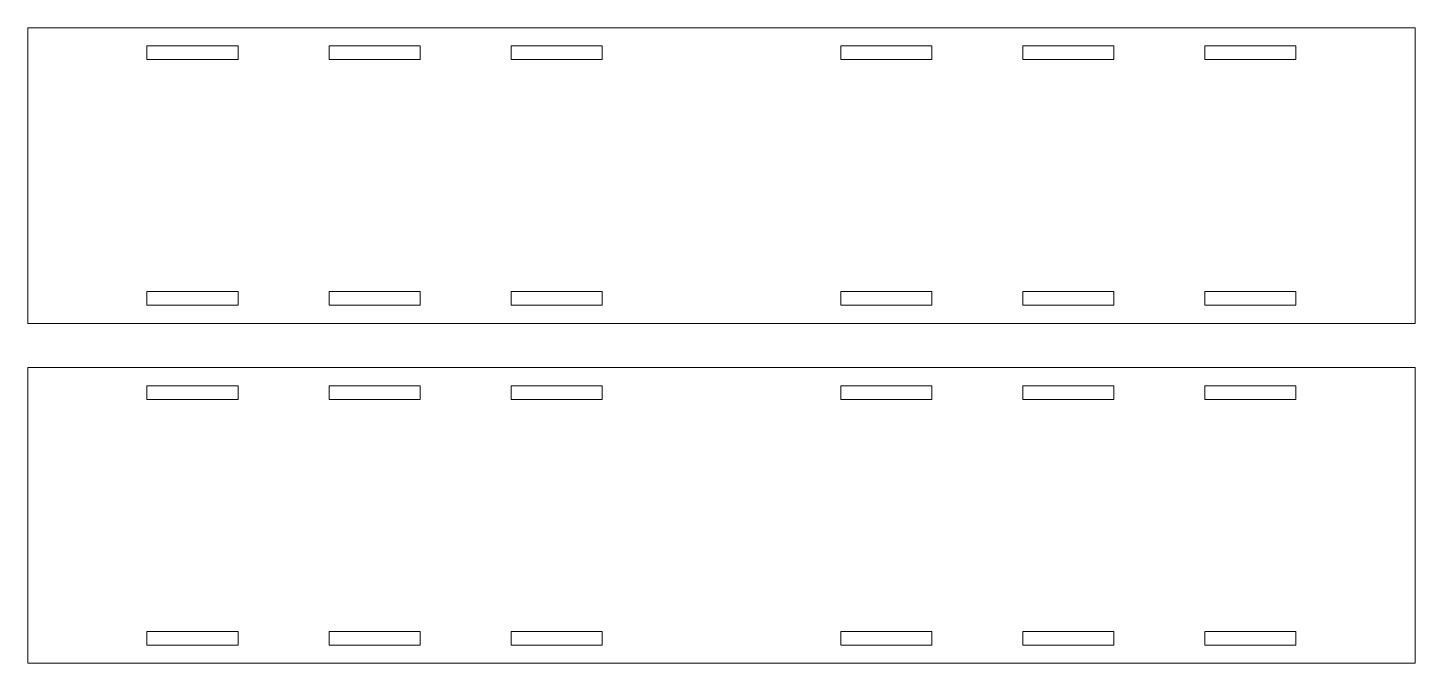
# Model space of a CAD drawing. Header units: inches. Extents: x 0 to 16, y 0 to 23.4.
# Drawn here: x 3.96 to 15.96, y 17.9 to 23.4 of the extents above; entities outside this region: 2.
import ezdxf

# ---------------------------------------------------------------- set-up
doc = ezdxf.new("R2010")
doc.units = ezdxf.units.IN
doc.header["$LTSCALE"] = 4
doc.header["$MEASUREMENT"] = 0
doc.styles.add('SLDTEXTSTYLE0', font='TXT', dxfattribs={"width": 0.7})

msp = doc.modelspace()

# ---------------------------------------------------------------- linework, layer by layer
at = {"color": 7, "linetype": 'Continuous', "lineweight": 15}
for p, q in [((3.963, 23.401), (15.963, 23.401)), ((3.963, 20.842), (3.963, 23.401)), ((15.963, 23.401), (15.963, 20.842)), ((4.994, 23.126), (4.994, 23.244)), ((4.994, 23.244), (5.782, 23.244)), ((5.782, 23.244), (5.782, 23.126)), ((6.569, 23.126), (6.569, 23.244)), ((6.569, 23.244), (7.357, 23.244)), ((7.357, 23.244), (7.357, 23.126)), ((8.144, 23.126), (8.144, 23.244)), ((8.144, 23.244), (8.931, 23.244)), ((8.931, 23.244), (8.931, 23.126)), ((10.994, 23.244), (11.782, 23.244)), ((10.994, 23.126), (10.994, 23.244)), ((11.782, 23.244), (11.782, 23.126)), ((12.569, 23.244), (13.357, 23.244)), ((12.569, 23.126), (12.569, 23.244)), ((13.357, 23.244), (13.357, 23.126)), ((14.144, 23.244), (14.931, 23.244)), ((14.144, 23.126), (14.144, 23.244)), ((14.931, 23.244), (14.931, 23.126)), ((5.782, 23.126), (4.994, 23.126)), ((7.357, 23.126), (6.569, 23.126)), ((8.931, 23.126), (8.144, 23.126)), ((11.782, 23.126), (10.994, 23.126)), ((13.357, 23.126), (12.569, 23.126)), ((14.931, 23.126), (14.144, 23.126)), ((4.994, 21.118), (5.782, 21.118)), ((4.994, 21), (4.994, 21.118)), ((5.782, 21.118), (5.782, 21)), ((6.569, 21.118), (7.357, 21.118)), ((6.569, 21), (6.569, 21.118)), ((7.357, 21.118), (7.357, 21)), ((8.144, 21.118), (8.931, 21.118)), ((8.144, 21), (8.144, 21.118)), ((8.931, 21.118), (8.931, 21)), ((10.994, 21.118), (11.782, 21.118)), ((10.994, 21), (10.994, 21.118)), ((11.782, 21.118), (11.782, 21)), ((12.569, 21.118), (13.357, 21.118)), ((12.569, 21), (12.569, 21.118)), ((13.357, 21.118), (13.357, 21)), ((14.144, 21.118), (14.931, 21.118)), ((14.144, 21), (14.144, 21.118)), ((14.931, 21.118), (14.931, 21)), ((5.782, 21), (4.994, 21)), ((7.357, 21), (6.569, 21)), ((8.931, 21), (8.144, 21)), ((11.782, 21), (10.994, 21)), ((13.357, 21), (12.569, 21)), ((14.931, 21), (14.144, 21)), ((15.963, 20.842), (3.963, 20.842)), ((3.963, 20.462), (15.963, 20.462)), ((3.963, 17.903), (3.963, 20.462)), ((15.963, 20.462), (15.963, 17.903)), ((4.994, 20.186), (4.994, 20.304)), ((4.994, 20.304), (5.782, 20.304)), ((5.782, 20.304), (5.782, 20.186)), ((6.569, 20.186), (6.569, 20.304)), ((6.569, 20.304), (7.357, 20.304)), ((7.357, 20.304), (7.357, 20.186)), ((8.144, 20.186), (8.144, 20.304)), ((8.144, 20.304), (8.931, 20.304)), ((8.931, 20.304), (8.931, 20.186)), ((10.994, 20.304), (11.782, 20.304)), ((10.994, 20.186), (10.994, 20.304)), ((11.782, 20.304), (11.782, 20.186)), ((12.569, 20.304), (13.357, 20.304)), ((12.569, 20.186), (12.569, 20.304)), ((13.357, 20.304), (13.357, 20.186)), ((14.144, 20.304), (14.931, 20.304)), ((14.144, 20.186), (14.144, 20.304)), ((14.931, 20.304), (14.931, 20.186)), ((5.782, 20.186), (4.994, 20.186)), ((7.357, 20.186), (6.569, 20.186)), ((8.931, 20.186), (8.144, 20.186)), ((11.782, 20.186), (10.994, 20.186)), ((13.357, 20.186), (12.569, 20.186)), ((14.931, 20.186), (14.144, 20.186)), ((4.994, 18.178), (5.782, 18.178)), ((4.994, 18.06), (4.994, 18.178)), ((5.782, 18.178), (5.782, 18.06)), ((6.569, 18.178), (7.357, 18.178)), ((6.569, 18.06), (6.569, 18.178)), ((7.357, 18.178), (7.357, 18.06)), ((8.144, 18.178), (8.931, 18.178)), ((8.144, 18.06), (8.144, 18.178)), ((8.931, 18.178), (8.931, 18.06)), ((10.994, 18.178), (11.782, 18.178)), ((10.994, 18.06), (10.994, 18.178)), ((11.782, 18.178), (11.782, 18.06)), ((12.569, 18.178), (13.357, 18.178)), ((12.569, 18.06), (12.569, 18.178)), ((13.357, 18.178), (13.357, 18.06)), ((14.144, 18.178), (14.931, 18.178)), ((14.144, 18.06), (14.144, 18.178)), ((14.931, 18.178), (14.931, 18.06)), ((5.782, 18.06), (4.994, 18.06)), ((7.357, 18.06), (6.569, 18.06)), ((8.931, 18.06), (8.144, 18.06)), ((11.782, 18.06), (10.994, 18.06)), ((13.357, 18.06), (12.569, 18.06)), ((14.931, 18.06), (14.144, 18.06)), ((15.963, 17.903), (3.963, 17.903))]:
    msp.add_line(p, q, dxfattribs=at)

# ---------------------------------------------------------------- texts
at = {"color": 7, "linetype": 'Continuous', "char_height": 0.5882, "attachment_point": 1, "style": 'SLDTEXTSTYLE0'}
for s, insert in [('SOLIDWORKS Educational Product.', (0, 1.641)), ('For Instructional Use Only.', (0, 0.758))]:
    msp.add_mtext(s, dxfattribs=dict(at, insert=insert))

doc.saveas('drawing.dxf')
